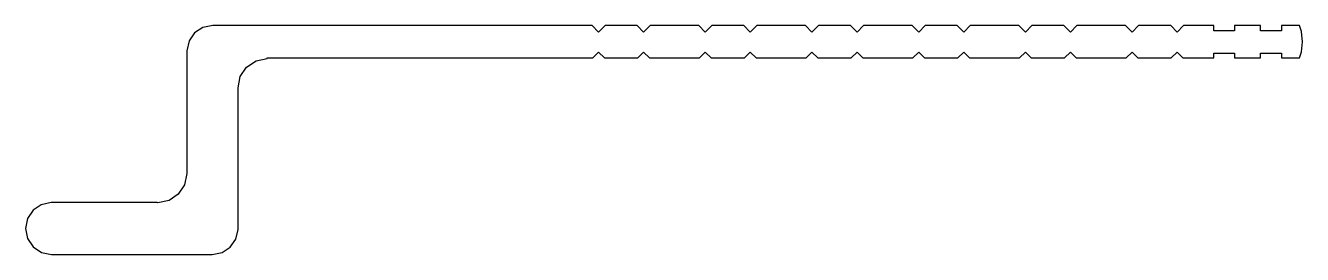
# Model space of a CAD drawing. Extents: x 0 to 225, y -14 to 26.
import ezdxf

# ---------------------------------------------------------------- set-up
doc = ezdxf.new("R2010")
doc.units = 0
doc.layers.add('Layer_1', color=7, linetype='CONTINUOUS')

msp = doc.modelspace()

# ---------------------------------------------------------------- linework, layer by layer
at = {"layer": 'Layer_1', "color": 7}
msp.add_lwpolyline([(32.991309, 25.898424), (31.245779, 25.550289), (29.810978, 24.601503), (28.828055, 23.189867), (28.438165, 21.453187), (28.432097, 21.453187), (28.432097, -0.158567), (28.029525, -2.152975), (26.931538, -3.781679), (25.302947, -4.879862), (23.308569, -5.282621), (23.19956, -5.276977), (4.592225, -5.276977), (4.55919, -5.274155), (4.515145, -5.276977), (2.75502, -5.647676), (1.320308, -6.627185), (0.354225, -8.071005), (0, -9.834697), (0.358433, -11.609169), (1.335543, -13.058182), (2.784682, -14.035095), (4.559202, -14.393347), (4.688033, -14.388832), (32.820085, -14.388832), (32.908725, -14.393347), (34.638965, -14.052084), (36.066705, -13.119566), (37.053605, -11.728859), (37.461323, -10.013089), (37.467927, -10.013089), (37.467927, -9.834697), (37.467927, 14.963716), (37.857927, 16.924644), (38.96868, 18.58704), (40.631076, 19.697796), (42.592004, 20.087796), (42.592004, 20.211672), (99.996871, 20.211672), (101.020366, 21.235168), (102.043862, 20.211672), (107.935971, 20.211672), (108.959464, 21.235168), (109.98296, 20.211672), (118.809014, 20.211672), (119.832509, 21.235168), (120.856005, 20.211672), (126.748664, 20.211672), (127.772157, 21.235168), (128.795653, 20.211672), (137.621707, 20.211672), (138.645203, 21.235168), (139.668696, 20.211672), (145.560807, 20.211672), (146.584303, 21.235168), (147.607796, 20.211672), (156.434401, 20.211672), (157.457894, 21.235168), (158.481389, 20.211672), (164.373501, 20.211672), (165.396994, 21.235168), (166.420487, 20.211672), (175.246544, 20.211672), (176.270037, 21.235168), (177.293532, 20.211672), (183.186191, 20.211672), (184.209687, 21.235168), (185.23318, 20.211672), (194.059237, 20.211672), (195.08273, 21.235168), (196.106226, 20.211672), (201.998334, 20.211672), (203.02183, 21.235168), (204.045326, 20.211672), (209.499189, 20.211672), (209.499189, 21.03256), (213.149414, 21.03256), (213.149414, 20.211672), (217.743848, 20.211672), (217.743848, 21.03256), (221.394627, 21.03256), (221.394627, 20.211672), (224.571918, 20.211672), (224.965037, 21.271673), (225.116971, 23.061377), (224.96892, 24.831774), (224.584029, 25.898424), (221.394627, 25.898424), (221.394627, 24.963018), (217.743848, 24.963018), (217.743848, 25.898424), (213.149414, 25.898424), (213.149414, 24.963018), (209.499189, 24.963018), (209.499189, 25.898424), (204.159841, 25.898424), (203.02183, 24.760411), (201.88382, 25.898424), (196.22074, 25.898424), (195.08273, 24.760411), (193.94472, 25.898424), (185.347697, 25.898424), (184.209687, 24.760411), (183.071677, 25.898424), (177.40805, 25.898424), (176.270037, 24.760411), (175.132026, 25.898424), (166.535007, 25.898424), (165.396994, 24.760411), (164.258983, 25.898424), (158.595907, 25.898424), (157.457894, 24.760411), (156.319883, 25.898424), (147.722313, 25.898424), (146.584303, 24.760411), (145.44629, 25.898424), (139.783213, 25.898424), (138.645203, 24.760411), (137.50719, 25.898424), (128.91017, 25.898424), (127.772157, 24.760411), (126.634147, 25.898424), (120.97052, 25.898424), (119.832509, 24.760411), (118.694499, 25.898424), (110.097474, 25.898424), (108.959464, 24.760411), (107.821453, 25.898424), (102.158377, 25.898424), (101.020366, 24.760411), (99.882356, 25.898424), (32.991309, 25.898424), (32.991309, 25.898424)], dxfattribs=at)

doc.saveas('drawing.dxf')
